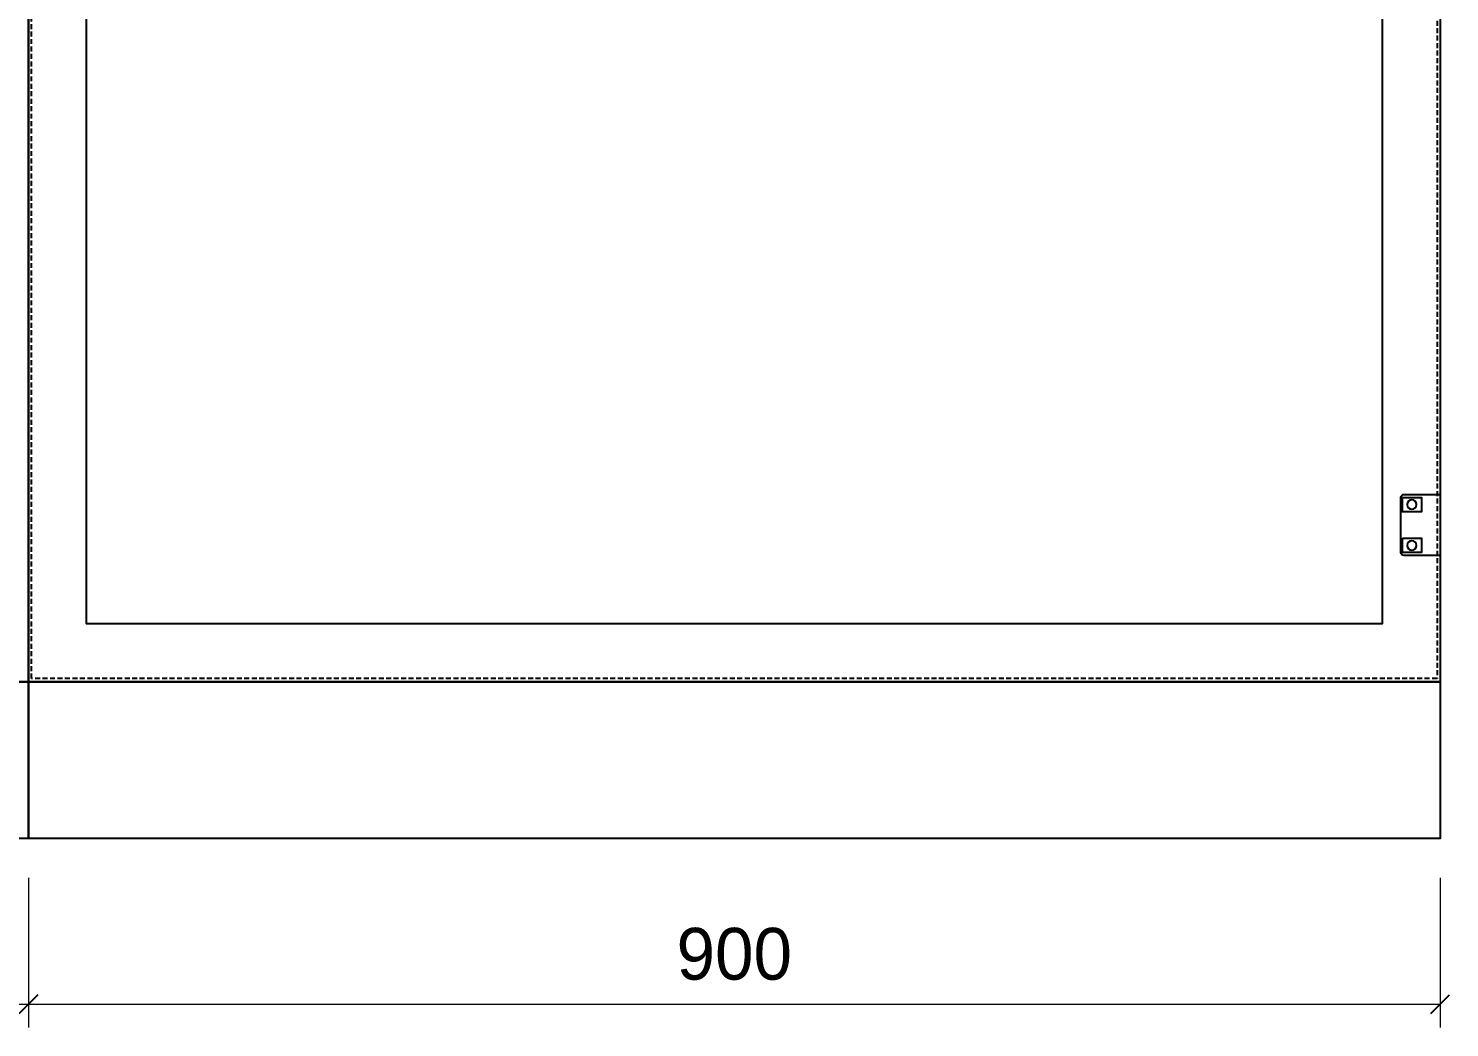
# Model space of a CAD drawing. Header units: millimetres. Extents: x 0 to 7339, y 0 to 5189.
# Drawn here: x 5087 to 5993, y 2695 to 3332 of the extents above; entities that cross this region are included whole.
import ezdxf

# ---------------------------------------------------------------- set-up
doc = ezdxf.new("R2010")
doc.units = ezdxf.units.MM
doc.linetypes.add('HIDDEN2', pattern=[4.7625, 3.175, -1.5875])
doc.layers.add('DIM', color=253, linetype='Continuous')
doc.dimstyles.new('Dim-33', dxfattribs={"dimtxt": 33, "dimasz": 12, "dimexe": 15, "dimexo": 25, "dimgap": 15, "dimtad": 1, "dimdec": 0, "dimtxsty": 'Standard', "dimblk": 'OBLIQUE', "dimcen": 10, "dimclrd": 5, "dimclre": 5, "dimclrt": 3, "dimazin": 3, "dimtfac": 1, "dimtdec": 0, "dimtmove": 0, "dimatfit": 3, "dimldrblk": 'OPEN30', "dimlwd": 9, "dimlwe": 9})

# ---------------------------------------------------------------- blocks, each defined once
blk = doc.blocks.new('*D12')
at = {"color": 0, "linetype": 'ByBlock', "lineweight": -2}
for p, q in [((4393.08, 2716.06), (4381.08, 2704.06)), ((5081.08, 2704.06), (5093.08, 2716.06))]:
    blk.add_line(p, q, dxfattribs=at)
at = {"layer": 'Defpoints', "color": 0, "transparency": 16777216}
for p in [(4387.08, 2815.65), (5087.08, 2815.65), (5087.08, 2710.06)]:
    blk.add_point(p, dxfattribs=at)
at = {"layer": 'DIM', "color": 5, "lineweight": 9, "transparency": 16777216}
for p, q in [((4387.08, 2790.65), (4387.08, 2695.06)), ((5087.08, 2790.65), (5087.08, 2695.06)), ((4387.08, 2710.06), (5087.08, 2710.06))]:
    blk.add_line(p, q, dxfattribs=at)
at = {"layer": 'DIM', "color": 3, "transparency": 16777216, "insert": (4737.08, 2741.91), "char_height": 33, "attachment_point": 5}
blk.add_mtext('700', dxfattribs=at)
blk = doc.blocks.new('_Oblique')
at = {"color": 0, "linetype": 'ByBlock', "lineweight": -2}
blk.add_line((-0.5, -0.5), (0.5, 0.5), dxfattribs=at)
blk = doc.blocks.new('_Open30')
at = {"color": 0, "linetype": 'ByBlock', "lineweight": -2}
for p, q in [((-1, 0.268), (0, 0)), ((0, 0), (-1, -0.268)), ((0, 0), (-1, 0))]:
    blk.add_line(p, q, dxfattribs=at)
blk = doc.blocks.new('*D13')
at = {"color": 0, "linetype": 'ByBlock', "lineweight": -2}
for p, q in [((5093.08, 2716.06), (5081.08, 2704.06)), ((5981.08, 2704.06), (5993.08, 2716.06))]:
    blk.add_line(p, q, dxfattribs=at)
at = {"layer": 'Defpoints', "color": 0, "transparency": 16777216}
for p in [(5087.08, 2815.65), (5987.08, 2815.65), (5987.08, 2710.06)]:
    blk.add_point(p, dxfattribs=at)
at = {"layer": 'DIM', "color": 5, "lineweight": 9, "transparency": 16777216}
for p, q in [((5087.08, 2790.65), (5087.08, 2695.06)), ((5987.08, 2790.65), (5987.08, 2695.06)), ((5087.08, 2710.06), (5987.08, 2710.06))]:
    blk.add_line(p, q, dxfattribs=at)
at = {"layer": 'DIM', "color": 3, "transparency": 16777216, "insert": (5537.08, 2741.91), "char_height": 33, "attachment_point": 5}
blk.add_mtext('900', dxfattribs=at)
blk = doc.blocks.new('HL044-1')
at = {"color": 1}
blk.add_lwpolyline([(2, 0), (25, 0), (25, 39), (2, 39, 0.414214), (0, 37), (0, 2, 0.414214)], format="xyb", close=True, dxfattribs=at)
for centre in [(7, 32.5), (7, 6.5)]:
    blk.add_circle(centre, 3, dxfattribs=at)

msp = doc.modelspace()

# ---------------------------------------------------------------- linework, layer by layer
at = {"color": 7}
for points in [[(4387.08, 4615.65), (5087.08, 4615.65), (5087.08, 2915.65), (4387.08, 2915.65)], [(5087.08, 4615.65), (5987.08, 4615.65), (5987.08, 2915.65), (5087.08, 2915.65)], [(4387.08, 2915.65), (5087.08, 2915.65), (5087.08, 2815.65), (4387.08, 2815.65)], [(5087.08, 2915.65), (5987.08, 2915.65), (5987.08, 2815.65), (5087.08, 2815.65)]]:
    msp.add_lwpolyline(points, close=True, dxfattribs=at)
at = {"color": 7, "linetype": 'HIDDEN2'}
msp.add_lwpolyline([(5089.08, 4613.65), (5985.08, 4613.65), (5985.08, 2917.65), (5089.08, 2917.65)], close=True, dxfattribs=at)
at = {"color": 4}
msp.add_lwpolyline([(5124.08, 4578.65), (5950.08, 4578.65), (5950.08, 2952.65), (5124.08, 2952.65)], close=True, dxfattribs=at)
at = {"color": 2}
for points in [[(5963.08, 3033.15), (5975.08, 3033.15), (5975.08, 3024.15), (5963.08, 3024.15)], [(5963.08, 3007.15), (5975.08, 3007.15), (5975.08, 2998.15), (5963.08, 2998.15)]]:
    msp.add_lwpolyline(points, close=True, dxfattribs=at)

# ---------------------------------------------------------------- block references
at = {"color": 7, "xscale": -1, "rotation": 180}
msp.add_blockref('HL044-1', (5962.08, 3035.15), dxfattribs=at)

# ---------------------------------------------------------------- dimensions: what is measured, and where the dimension line sits
at = {"layer": 'DIM', "color": 7}
for base, p1, p2, picture, middle in [((5087.08, 2710.06), (4387.08, 2815.65), (5087.08, 2815.65), '*D12', (4737.08, 2741.91)), ((5987.08, 2710.06), (5087.08, 2815.65), (5987.08, 2815.65), '*D13', (5537.08, 2741.91))]:
    dim = msp.add_linear_dim(base=base, p1=p1, p2=p2, dimstyle='Dim-33', dxfattribs=at)
    dim.commit()
    dim.dimension.update_dxf_attribs({"geometry": picture, "text_midpoint": middle})

doc.saveas('drawing.dxf')
